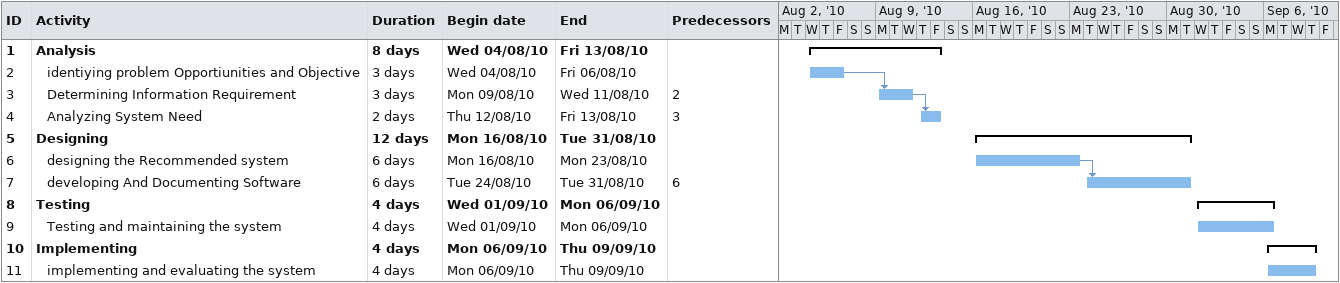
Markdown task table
| ID | Level | Task | Duration | Start | Finish | Predecessors |
|---|---|---|---|---|---|---|
| 1 | 1 | **Analysis** | 8d | 2010-08-04 | 2010-08-13 |  |
| 2 | 2 | identiying problem Opportiunities and Objective | 3d | 2010-08-04 | 2010-08-06 |  |
| 3 | 2 | Determining Information Requirement | 3d | 2010-08-09 | 2010-08-11 | 2 |
| 4 | 2 | Analyzing System Need | 2d | 2010-08-12 | 2010-08-13 | 3 |
| 5 | 1 | **Designing** | 12d | 2010-08-16 | 2010-08-31 |  |
| 6 | 2 | designing the Recommended system | 6d | 2010-08-16 | 2010-08-23 |  |
| 7 | 2 | developing And Documenting Software | 6d | 2010-08-24 | 2010-08-31 | 6 |
| 8 | 1 | **Testing** | 4d | 2010-09-01 | 2010-09-06 |  |
| 9 | 2 | Testing and maintaining the system | 4d | 2010-09-01 | 2010-09-06 |  |
| 10 | 1 | **Implementing** | 4d | 2010-09-06 | 2010-09-09 |  |
| 11 | 2 | implementing and evaluating the system | 4d | 2010-09-06 | 2010-09-09 |  |
